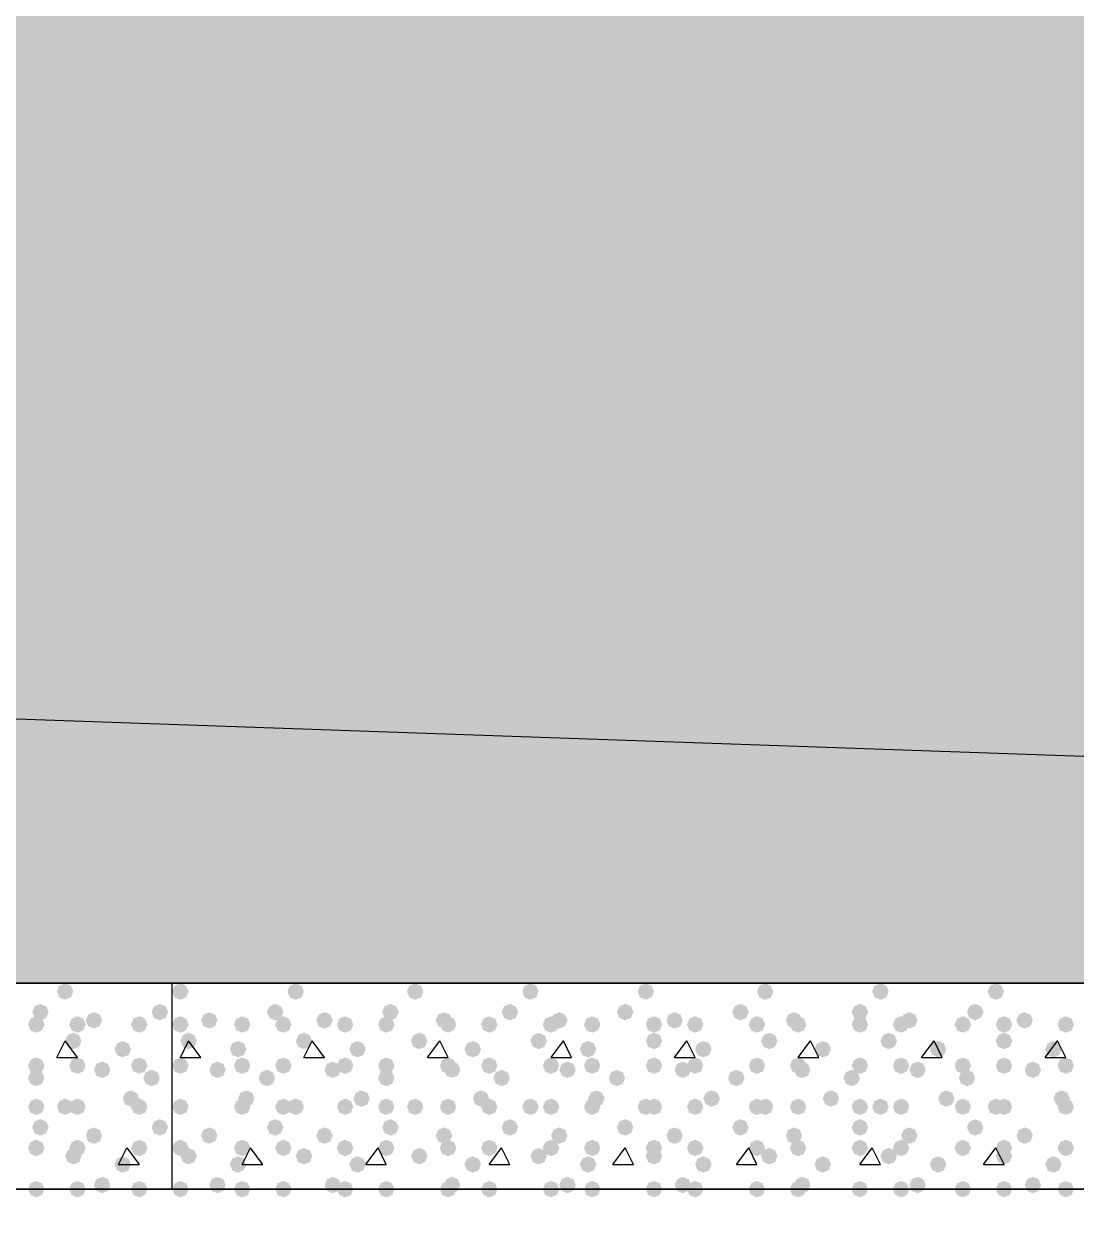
# Model space of a CAD drawing. Header units: millimetres. Extents: x 0 to 420, y 0 to 297.
# Drawn here: x 301.33 to 312.14, y 147.82 to 160.11 of the extents above; entities that cross this region are included whole.
import ezdxf

# ---------------------------------------------------------------- set-up
doc = ezdxf.new("R2010")
doc.units = ezdxf.units.MM
doc.layers.get('0').update_dxf_attribs({"linetype": 'CONTINUOUS'})

msp = doc.modelspace()

# ---------------------------------------------------------------- hatches: boundary and pattern name
at = {"true_color": 0x000008}
h = msp.add_hatch(color=0, dxfattribs=at)
h.paths.add_polyline_path([(379.518333, 162.263667), (33.401, 162.263667), (379.518333, 150.241)], flags=0)
h.paths.add_polyline_path([(33.401, 162.263667), (379.518333, 150.241), (33.401, 150.241)], flags=0)
at = {"true_color": 0x000007}
for points in [[(301.836667, 150.156333), (301.811796, 150.096537), (301.752, 150.071667), (301.692204, 150.096537), (301.667333, 150.156333), (301.692204, 150.216129), (301.752, 150.241), (301.811796, 150.216129)], [(301.582667, 149.944667), (301.557796, 149.884871), (301.498, 149.86), (301.438204, 149.884871), (301.413333, 149.944667), (301.438204, 150.004462), (301.498, 150.029333), (301.557796, 150.004463)], [(302.810333, 149.944667), (302.785462, 149.884871), (302.725667, 149.86), (302.665871, 149.884871), (302.641, 149.944667), (302.665871, 150.004462), (302.725667, 150.029333), (302.785462, 150.004463)], [(301.540333, 149.817667), (301.515463, 149.757871), (301.455667, 149.733), (301.395871, 149.757871), (301.371, 149.817667), (301.395871, 149.877462), (301.455667, 149.902333), (301.515462, 149.877463)], [(301.963667, 149.817667), (301.938796, 149.757871), (301.879, 149.733), (301.819204, 149.757871), (301.794333, 149.817667), (301.819204, 149.877462), (301.879, 149.902333), (301.938796, 149.877463)], [(302.133, 149.86), (302.108129, 149.800204), (302.048333, 149.775333), (301.988538, 149.800204), (301.963667, 149.86), (301.988537, 149.919796), (302.048333, 149.944667), (302.108129, 149.919796)], [(302.598667, 149.817667), (302.573796, 149.757871), (302.514, 149.733), (302.454204, 149.757871), (302.429333, 149.817667), (302.454204, 149.877462), (302.514, 149.902333), (302.573796, 149.877463)], [(301.921333, 149.648333), (301.896462, 149.588537), (301.836667, 149.563667), (301.776871, 149.588537), (301.752, 149.648333), (301.776871, 149.708129), (301.836667, 149.733), (301.896462, 149.708129)], [(302.429333, 149.563667), (302.404462, 149.503871), (302.344667, 149.479), (302.284871, 149.503871), (302.26, 149.563667), (302.284871, 149.623462), (302.344667, 149.648333), (302.404462, 149.623463)], [(301.540333, 149.394333), (301.515463, 149.334537), (301.455667, 149.309667), (301.395871, 149.334537), (301.371, 149.394333), (301.395871, 149.454129), (301.455667, 149.479), (301.515462, 149.454129)], [(301.963667, 149.394333), (301.938796, 149.334537), (301.879, 149.309667), (301.819204, 149.334537), (301.794333, 149.394333), (301.819204, 149.454129), (301.879, 149.479), (301.938796, 149.454129)], [(302.598667, 149.394333), (302.573796, 149.334537), (302.514, 149.309667), (302.454204, 149.334537), (302.429333, 149.394333), (302.454204, 149.454129), (302.514, 149.479), (302.573796, 149.454129)], [(301.540333, 149.267333), (301.515463, 149.207537), (301.455667, 149.182667), (301.395871, 149.207537), (301.371, 149.267333), (301.395871, 149.327129), (301.455667, 149.352), (301.515462, 149.327129)], [(302.217667, 149.352), (302.192796, 149.292204), (302.133, 149.267333), (302.073204, 149.292204), (302.048333, 149.352), (302.073204, 149.411796), (302.133, 149.436667), (302.192796, 149.411796)], [(302.725667, 149.267333), (302.700796, 149.207537), (302.641, 149.182667), (302.581204, 149.207537), (302.556333, 149.267333), (302.581204, 149.327129), (302.641, 149.352), (302.700796, 149.327129)], [(302.514, 149.055667), (302.489129, 148.995871), (302.429333, 148.971), (302.369537, 148.995871), (302.344667, 149.055667), (302.369537, 149.115462), (302.429333, 149.140333), (302.489129, 149.115463)], [(301.540333, 148.971), (301.515463, 148.911204), (301.455667, 148.886333), (301.395871, 148.911204), (301.371, 148.971), (301.395871, 149.030796), (301.455667, 149.055667), (301.515462, 149.030796)], [(301.836667, 148.971), (301.811796, 148.911204), (301.752, 148.886333), (301.692204, 148.911204), (301.667333, 148.971), (301.692204, 149.030796), (301.752, 149.055667), (301.811796, 149.030796)], [(301.963667, 148.971), (301.938796, 148.911204), (301.879, 148.886333), (301.819204, 148.911204), (301.794333, 148.971), (301.819204, 149.030796), (301.879, 149.055667), (301.938796, 149.030796)], [(302.598667, 148.971), (302.573796, 148.911204), (302.514, 148.886333), (302.454204, 148.911204), (302.429333, 148.971), (302.454204, 149.030796), (302.514, 149.055667), (302.573796, 149.030796)], [(301.582667, 148.759333), (301.557796, 148.699537), (301.498, 148.674667), (301.438204, 148.699537), (301.413333, 148.759333), (301.438204, 148.819129), (301.498, 148.844), (301.557796, 148.819129)], [(302.133, 148.674667), (302.108129, 148.614871), (302.048333, 148.59), (301.988538, 148.614871), (301.963667, 148.674667), (301.988537, 148.734462), (302.048333, 148.759333), (302.108129, 148.734463)], [(302.810333, 148.759333), (302.785462, 148.699537), (302.725667, 148.674667), (302.665871, 148.699537), (302.641, 148.759333), (302.665871, 148.819129), (302.725667, 148.844), (302.785462, 148.819129)], [(301.540333, 148.547667), (301.515463, 148.487871), (301.455667, 148.463), (301.395871, 148.487871), (301.371, 148.547667), (301.395871, 148.607462), (301.455667, 148.632333), (301.515462, 148.607463)], [(301.963667, 148.547667), (301.938796, 148.487871), (301.879, 148.463), (301.819204, 148.487871), (301.794333, 148.547667), (301.819204, 148.607462), (301.879, 148.632333), (301.938796, 148.607463)], [(302.598667, 148.547667), (302.573796, 148.487871), (302.514, 148.463), (302.454204, 148.487871), (302.429333, 148.547667), (302.454204, 148.607462), (302.514, 148.632333), (302.573796, 148.607463)], [(301.921333, 148.463), (301.896462, 148.403204), (301.836667, 148.378333), (301.776871, 148.403204), (301.752, 148.463), (301.776871, 148.522796), (301.836667, 148.547667), (301.896462, 148.522796)], [(302.429333, 148.378333), (302.404462, 148.318537), (302.344667, 148.293667), (302.284871, 148.318537), (302.26, 148.378333), (302.284871, 148.438129), (302.344667, 148.463), (302.404462, 148.438129)], [(302.217667, 148.166667), (302.192796, 148.106871), (302.133, 148.082), (302.073204, 148.106871), (302.048333, 148.166667), (302.073204, 148.226462), (302.133, 148.251333), (302.192796, 148.226463)], [(301.540333, 148.124333), (301.515463, 148.064537), (301.455667, 148.039667), (301.395871, 148.064537), (301.371, 148.124333), (301.395871, 148.184129), (301.455667, 148.209), (301.515462, 148.184129)], [(301.963667, 148.124333), (301.938796, 148.064537), (301.879, 148.039667), (301.819204, 148.064537), (301.794333, 148.124333), (301.819204, 148.184129), (301.879, 148.209), (301.938796, 148.184129)], [(302.598667, 148.124333), (302.573796, 148.064537), (302.514, 148.039667), (302.454204, 148.064537), (302.429333, 148.124333), (302.454204, 148.184129), (302.514, 148.209), (302.573796, 148.184129)]]:
    msp.add_hatch(color=0, dxfattribs=at).paths.add_polyline_path(points, flags=0)
at = {"true_color": 0x000008}
for points in [[(303.022, 150.156333), (302.997129, 150.096537), (302.937333, 150.071667), (302.877538, 150.096537), (302.852667, 150.156333), (302.877537, 150.216129), (302.937333, 150.241), (302.997129, 150.216129)], [(304.207333, 150.156333), (304.182462, 150.096537), (304.122667, 150.071667), (304.062871, 150.096537), (304.038, 150.156333), (304.062871, 150.216129), (304.122667, 150.241), (304.182462, 150.216129)], [(305.435, 150.156333), (305.410129, 150.096537), (305.350333, 150.071667), (305.290538, 150.096537), (305.265667, 150.156333), (305.290537, 150.216129), (305.350333, 150.241), (305.410129, 150.216129)], [(306.620333, 150.156333), (306.595463, 150.096537), (306.535667, 150.071667), (306.475871, 150.096537), (306.451, 150.156333), (306.475871, 150.216129), (306.535667, 150.241), (306.595462, 150.216129)], [(307.805667, 150.156333), (307.780796, 150.096537), (307.721, 150.071667), (307.661204, 150.096537), (307.636333, 150.156333), (307.661204, 150.216129), (307.721, 150.241), (307.780796, 150.216129)], [(309.033333, 150.156333), (309.008462, 150.096537), (308.948667, 150.071667), (308.888871, 150.096537), (308.864, 150.156333), (308.888871, 150.216129), (308.948667, 150.241), (309.008462, 150.216129)], [(310.218667, 150.156333), (310.193796, 150.096537), (310.134, 150.071667), (310.074204, 150.096537), (310.049333, 150.156333), (310.074204, 150.216129), (310.134, 150.241), (310.193796, 150.216129)], [(311.404, 150.156333), (311.379129, 150.096537), (311.319333, 150.071667), (311.259537, 150.096537), (311.234667, 150.156333), (311.259537, 150.216129), (311.319333, 150.241), (311.379129, 150.216129)], [(303.995667, 149.944667), (303.970796, 149.884871), (303.911, 149.86), (303.851204, 149.884871), (303.826333, 149.944667), (303.851204, 150.004462), (303.911, 150.029333), (303.970796, 150.004463)], [(305.181, 149.944667), (305.156129, 149.884871), (305.096333, 149.86), (305.036538, 149.884871), (305.011667, 149.944667), (305.036537, 150.004462), (305.096333, 150.029333), (305.156129, 150.004463)], [(306.408667, 149.944667), (306.383796, 149.884871), (306.324, 149.86), (306.264204, 149.884871), (306.239333, 149.944667), (306.264204, 150.004462), (306.324, 150.029333), (306.383796, 150.004463)], [(307.594, 149.944667), (307.569129, 149.884871), (307.509333, 149.86), (307.449537, 149.884871), (307.424667, 149.944667), (307.449537, 150.004462), (307.509333, 150.029333), (307.569129, 150.004463)], [(308.779333, 149.944667), (308.754462, 149.884871), (308.694667, 149.86), (308.634871, 149.884871), (308.61, 149.944667), (308.634871, 150.004462), (308.694667, 150.029333), (308.754462, 150.004463)], [(310.007, 149.944667), (309.982129, 149.884871), (309.922333, 149.86), (309.862538, 149.884871), (309.837667, 149.944667), (309.862537, 150.004462), (309.922333, 150.029333), (309.982129, 150.004463)], [(311.192333, 149.944667), (311.167462, 149.884871), (311.107667, 149.86), (311.047871, 149.884871), (311.023, 149.944667), (311.047871, 150.004462), (311.107667, 150.029333), (311.167462, 150.004463)], [(303.022, 149.817667), (302.997129, 149.757871), (302.937333, 149.733), (302.877538, 149.757871), (302.852667, 149.817667), (302.877537, 149.877462), (302.937333, 149.902333), (302.997129, 149.877463)], [(303.318333, 149.86), (303.293462, 149.800204), (303.233667, 149.775333), (303.173871, 149.800204), (303.149, 149.86), (303.173871, 149.919796), (303.233667, 149.944667), (303.293462, 149.919796)], [(303.657, 149.817667), (303.632129, 149.757871), (303.572333, 149.733), (303.512538, 149.757871), (303.487667, 149.817667), (303.512537, 149.877462), (303.572333, 149.902333), (303.632129, 149.877463)], [(304.080333, 149.817667), (304.055462, 149.757871), (303.995667, 149.733), (303.935871, 149.757871), (303.911, 149.817667), (303.935871, 149.877462), (303.995667, 149.902333), (304.055462, 149.877463)], [(304.503667, 149.86), (304.478796, 149.800204), (304.419, 149.775333), (304.359204, 149.800204), (304.334333, 149.86), (304.359204, 149.919796), (304.419, 149.944667), (304.478796, 149.919796)], [(304.715333, 149.817667), (304.690462, 149.757871), (304.630667, 149.733), (304.570871, 149.757871), (304.546, 149.817667), (304.570871, 149.877462), (304.630667, 149.902333), (304.690462, 149.877463)], [(305.138667, 149.817667), (305.113796, 149.757871), (305.054, 149.733), (304.994204, 149.757871), (304.969333, 149.817667), (304.994204, 149.877462), (305.054, 149.902333), (305.113796, 149.877463)], [(305.731333, 149.86), (305.706462, 149.800204), (305.646667, 149.775333), (305.586871, 149.800204), (305.562, 149.86), (305.586871, 149.919796), (305.646667, 149.944667), (305.706462, 149.919796)], [(305.773667, 149.817667), (305.748796, 149.757871), (305.689, 149.733), (305.629204, 149.757871), (305.604333, 149.817667), (305.629204, 149.877462), (305.689, 149.902333), (305.748796, 149.877463)], [(306.197, 149.817667), (306.172129, 149.757871), (306.112333, 149.733), (306.052538, 149.757871), (306.027667, 149.817667), (306.052537, 149.877462), (306.112333, 149.902333), (306.172129, 149.877463)], [(306.832, 149.817667), (306.807129, 149.757871), (306.747333, 149.733), (306.687538, 149.757871), (306.662667, 149.817667), (306.687537, 149.877462), (306.747333, 149.902333), (306.807129, 149.877463)], [(306.916667, 149.86), (306.891796, 149.800204), (306.832, 149.775333), (306.772204, 149.800204), (306.747333, 149.86), (306.772204, 149.919796), (306.832, 149.944667), (306.891796, 149.919796)], [(307.255333, 149.817667), (307.230463, 149.757871), (307.170667, 149.733), (307.110871, 149.757871), (307.086, 149.817667), (307.110871, 149.877462), (307.170667, 149.902333), (307.230462, 149.877463)], [(307.890333, 149.817667), (307.865463, 149.757871), (307.805667, 149.733), (307.745871, 149.757871), (307.721, 149.817667), (307.745871, 149.877462), (307.805667, 149.902333), (307.865462, 149.877463)], [(308.102, 149.86), (308.077129, 149.800204), (308.017333, 149.775333), (307.957538, 149.800204), (307.932667, 149.86), (307.957537, 149.919796), (308.017333, 149.944667), (308.077129, 149.919796)], [(308.313667, 149.817667), (308.288796, 149.757871), (308.229, 149.733), (308.169204, 149.757871), (308.144333, 149.817667), (308.169204, 149.877462), (308.229, 149.902333), (308.288796, 149.877463)], [(308.948667, 149.817667), (308.923796, 149.757871), (308.864, 149.733), (308.804204, 149.757871), (308.779333, 149.817667), (308.804204, 149.877462), (308.864, 149.902333), (308.923796, 149.877463)], [(309.329667, 149.86), (309.304796, 149.800204), (309.245, 149.775333), (309.185204, 149.800204), (309.160333, 149.86), (309.185204, 149.919796), (309.245, 149.944667), (309.304796, 149.919796)], [(309.372, 149.817667), (309.347129, 149.757871), (309.287333, 149.733), (309.227538, 149.757871), (309.202667, 149.817667), (309.227537, 149.877462), (309.287333, 149.902333), (309.347129, 149.877463)], [(310.007, 149.817667), (309.982129, 149.757871), (309.922333, 149.733), (309.862538, 149.757871), (309.837667, 149.817667), (309.862537, 149.877462), (309.922333, 149.902333), (309.982129, 149.877463)], [(310.430333, 149.817667), (310.405463, 149.757871), (310.345667, 149.733), (310.285871, 149.757871), (310.261, 149.817667), (310.285871, 149.877462), (310.345667, 149.902333), (310.405462, 149.877463)], [(310.515, 149.86), (310.490129, 149.800204), (310.430333, 149.775333), (310.370538, 149.800204), (310.345667, 149.86), (310.370537, 149.919796), (310.430333, 149.944667), (310.490129, 149.919796)], [(311.065333, 149.817667), (311.040462, 149.757871), (310.980667, 149.733), (310.920871, 149.757871), (310.896, 149.817667), (310.920871, 149.877462), (310.980667, 149.902333), (311.040462, 149.877463)], [(311.488667, 149.817667), (311.463796, 149.757871), (311.404, 149.733), (311.344204, 149.757871), (311.319333, 149.817667), (311.344204, 149.877462), (311.404, 149.902333), (311.463796, 149.877463)], [(311.700333, 149.86), (311.675462, 149.800204), (311.615667, 149.775333), (311.555871, 149.800204), (311.531, 149.86), (311.555871, 149.919796), (311.615667, 149.944667), (311.675462, 149.919796)], [(312.123667, 149.817667), (312.098796, 149.757871), (312.039, 149.733), (311.979204, 149.757871), (311.954333, 149.817667), (311.979204, 149.877462), (312.039, 149.902333), (312.098796, 149.877463)], [(303.106667, 149.648333), (303.081796, 149.588537), (303.022, 149.563667), (302.962204, 149.588537), (302.937333, 149.648333), (302.962204, 149.708129), (303.022, 149.733), (303.081796, 149.708129)], [(304.292, 149.648333), (304.267129, 149.588537), (304.207333, 149.563667), (304.147538, 149.588537), (304.122667, 149.648333), (304.147537, 149.708129), (304.207333, 149.733), (304.267129, 149.708129)], [(305.477333, 149.648333), (305.452462, 149.588537), (305.392667, 149.563667), (305.332871, 149.588537), (305.308, 149.648333), (305.332871, 149.708129), (305.392667, 149.733), (305.452462, 149.708129)], [(306.705, 149.648333), (306.680129, 149.588537), (306.620333, 149.563667), (306.560538, 149.588537), (306.535667, 149.648333), (306.560537, 149.708129), (306.620333, 149.733), (306.680129, 149.708129)], [(307.890333, 149.648333), (307.865463, 149.588537), (307.805667, 149.563667), (307.745871, 149.588537), (307.721, 149.648333), (307.745871, 149.708129), (307.805667, 149.733), (307.865462, 149.708129)], [(309.075667, 149.648333), (309.050796, 149.588537), (308.991, 149.563667), (308.931204, 149.588537), (308.906333, 149.648333), (308.931204, 149.708129), (308.991, 149.733), (309.050796, 149.708129)], [(310.303333, 149.648333), (310.278462, 149.588537), (310.218667, 149.563667), (310.158871, 149.588537), (310.134, 149.648333), (310.158871, 149.708129), (310.218667, 149.733), (310.278462, 149.708129)], [(311.488667, 149.648333), (311.463796, 149.588537), (311.404, 149.563667), (311.344204, 149.588537), (311.319333, 149.648333), (311.344204, 149.708129), (311.404, 149.733), (311.463796, 149.708129)], [(303.614667, 149.563667), (303.589796, 149.503871), (303.53, 149.479), (303.470204, 149.503871), (303.445333, 149.563667), (303.470204, 149.623462), (303.53, 149.648333), (303.589796, 149.623463)], [(304.842333, 149.563667), (304.817462, 149.503871), (304.757667, 149.479), (304.697871, 149.503871), (304.673, 149.563667), (304.697871, 149.623462), (304.757667, 149.648333), (304.817462, 149.623463)], [(306.027667, 149.563667), (306.002796, 149.503871), (305.943, 149.479), (305.883204, 149.503871), (305.858333, 149.563667), (305.883204, 149.623462), (305.943, 149.648333), (306.002796, 149.623463)], [(307.213, 149.563667), (307.188129, 149.503871), (307.128333, 149.479), (307.068537, 149.503871), (307.043667, 149.563667), (307.068537, 149.623462), (307.128333, 149.648333), (307.188129, 149.623463)], [(308.398333, 149.563667), (308.373462, 149.503871), (308.313667, 149.479), (308.253871, 149.503871), (308.229, 149.563667), (308.253871, 149.623462), (308.313667, 149.648333), (308.373462, 149.623463)], [(309.626, 149.563667), (309.601129, 149.503871), (309.541333, 149.479), (309.481537, 149.503871), (309.456667, 149.563667), (309.481537, 149.623462), (309.541333, 149.648333), (309.601129, 149.623463)], [(310.811333, 149.563667), (310.786462, 149.503871), (310.726667, 149.479), (310.666871, 149.503871), (310.642, 149.563667), (310.666871, 149.623462), (310.726667, 149.648333), (310.786462, 149.623463)], [(311.996667, 149.563667), (311.971796, 149.503871), (311.912, 149.479), (311.852204, 149.503871), (311.827333, 149.563667), (311.852204, 149.623462), (311.912, 149.648333), (311.971796, 149.623463)], [(303.022, 149.394333), (302.997129, 149.334537), (302.937333, 149.309667), (302.877538, 149.334537), (302.852667, 149.394333), (302.877537, 149.454129), (302.937333, 149.479), (302.997129, 149.454129)], [(303.657, 149.394333), (303.632129, 149.334537), (303.572333, 149.309667), (303.512538, 149.334537), (303.487667, 149.394333), (303.512537, 149.454129), (303.572333, 149.479), (303.632129, 149.454129)], [(304.080333, 149.394333), (304.055462, 149.334537), (303.995667, 149.309667), (303.935871, 149.334537), (303.911, 149.394333), (303.935871, 149.454129), (303.995667, 149.479), (304.055462, 149.454129)], [(304.715333, 149.394333), (304.690462, 149.334537), (304.630667, 149.309667), (304.570871, 149.334537), (304.546, 149.394333), (304.570871, 149.454129), (304.630667, 149.479), (304.690462, 149.454129)], [(305.138667, 149.394333), (305.113796, 149.334537), (305.054, 149.309667), (304.994204, 149.334537), (304.969333, 149.394333), (304.994204, 149.454129), (305.054, 149.479), (305.113796, 149.454129)], [(305.773667, 149.394333), (305.748796, 149.334537), (305.689, 149.309667), (305.629204, 149.334537), (305.604333, 149.394333), (305.629204, 149.454129), (305.689, 149.479), (305.748796, 149.454129)], [(306.197, 149.394333), (306.172129, 149.334537), (306.112333, 149.309667), (306.052538, 149.334537), (306.027667, 149.394333), (306.052537, 149.454129), (306.112333, 149.479), (306.172129, 149.454129)], [(306.832, 149.394333), (306.807129, 149.334537), (306.747333, 149.309667), (306.687538, 149.334537), (306.662667, 149.394333), (306.687537, 149.454129), (306.747333, 149.479), (306.807129, 149.454129)], [(307.255333, 149.394333), (307.230463, 149.334537), (307.170667, 149.309667), (307.110871, 149.334537), (307.086, 149.394333), (307.110871, 149.454129), (307.170667, 149.479), (307.230462, 149.454129)], [(307.890333, 149.394333), (307.865463, 149.334537), (307.805667, 149.309667), (307.745871, 149.334537), (307.721, 149.394333), (307.745871, 149.454129), (307.805667, 149.479), (307.865462, 149.454129)], [(308.313667, 149.394333), (308.288796, 149.334537), (308.229, 149.309667), (308.169204, 149.334537), (308.144333, 149.394333), (308.169204, 149.454129), (308.229, 149.479), (308.288796, 149.454129)], [(308.948667, 149.394333), (308.923796, 149.334537), (308.864, 149.309667), (308.804204, 149.334537), (308.779333, 149.394333), (308.804204, 149.454129), (308.864, 149.479), (308.923796, 149.454129)], [(309.372, 149.394333), (309.347129, 149.334537), (309.287333, 149.309667), (309.227538, 149.334537), (309.202667, 149.394333), (309.227537, 149.454129), (309.287333, 149.479), (309.347129, 149.454129)], [(310.007, 149.394333), (309.982129, 149.334537), (309.922333, 149.309667), (309.862538, 149.334537), (309.837667, 149.394333), (309.862537, 149.454129), (309.922333, 149.479), (309.982129, 149.454129)], [(310.430333, 149.394333), (310.405463, 149.334537), (310.345667, 149.309667), (310.285871, 149.334537), (310.261, 149.394333), (310.285871, 149.454129), (310.345667, 149.479), (310.405462, 149.454129)], [(311.065333, 149.394333), (311.040462, 149.334537), (310.980667, 149.309667), (310.920871, 149.334537), (310.896, 149.394333), (310.920871, 149.454129), (310.980667, 149.479), (311.040462, 149.454129)], [(311.488667, 149.394333), (311.463796, 149.334537), (311.404, 149.309667), (311.344204, 149.334537), (311.319333, 149.394333), (311.344204, 149.454129), (311.404, 149.479), (311.463796, 149.454129)], [(312.123667, 149.394333), (312.098796, 149.334537), (312.039, 149.309667), (311.979204, 149.334537), (311.954333, 149.394333), (311.979204, 149.454129), (312.039, 149.479), (312.098796, 149.454129)], [(303.403, 149.352), (303.378129, 149.292204), (303.318333, 149.267333), (303.258537, 149.292204), (303.233667, 149.352), (303.258537, 149.411796), (303.318333, 149.436667), (303.378129, 149.411796)], [(303.911, 149.267333), (303.886129, 149.207537), (303.826333, 149.182667), (303.766538, 149.207537), (303.741667, 149.267333), (303.766537, 149.327129), (303.826333, 149.352), (303.886129, 149.327129)], [(304.588333, 149.352), (304.563463, 149.292204), (304.503667, 149.267333), (304.443871, 149.292204), (304.419, 149.352), (304.443871, 149.411796), (304.503667, 149.436667), (304.563462, 149.411796)], [(305.138667, 149.267333), (305.113796, 149.207537), (305.054, 149.182667), (304.994204, 149.207537), (304.969333, 149.267333), (304.994204, 149.327129), (305.054, 149.352), (305.113796, 149.327129)], [(305.816, 149.352), (305.791129, 149.292204), (305.731333, 149.267333), (305.671538, 149.292204), (305.646667, 149.352), (305.671537, 149.411796), (305.731333, 149.436667), (305.791129, 149.411796)], [(306.324, 149.267333), (306.299129, 149.207537), (306.239333, 149.182667), (306.179537, 149.207537), (306.154667, 149.267333), (306.179537, 149.327129), (306.239333, 149.352), (306.299129, 149.327129)], [(307.001333, 149.352), (306.976462, 149.292204), (306.916667, 149.267333), (306.856871, 149.292204), (306.832, 149.352), (306.856871, 149.411796), (306.916667, 149.436667), (306.976462, 149.411796)], [(307.509333, 149.267333), (307.484462, 149.207537), (307.424667, 149.182667), (307.364871, 149.207537), (307.34, 149.267333), (307.364871, 149.327129), (307.424667, 149.352), (307.484462, 149.327129)], [(308.186667, 149.352), (308.161796, 149.292204), (308.102, 149.267333), (308.042204, 149.292204), (308.017333, 149.352), (308.042204, 149.411796), (308.102, 149.436667), (308.161796, 149.411796)], [(308.737, 149.267333), (308.712129, 149.207537), (308.652333, 149.182667), (308.592538, 149.207537), (308.567667, 149.267333), (308.592537, 149.327129), (308.652333, 149.352), (308.712129, 149.327129)], [(309.414333, 149.352), (309.389462, 149.292204), (309.329667, 149.267333), (309.269871, 149.292204), (309.245, 149.352), (309.269871, 149.411796), (309.329667, 149.436667), (309.389462, 149.411796)], [(309.922333, 149.267333), (309.897462, 149.207537), (309.837667, 149.182667), (309.777871, 149.207537), (309.753, 149.267333), (309.777871, 149.327129), (309.837667, 149.352), (309.897462, 149.327129)], [(310.599667, 149.352), (310.574796, 149.292204), (310.515, 149.267333), (310.455204, 149.292204), (310.430333, 149.352), (310.455204, 149.411796), (310.515, 149.436667), (310.574796, 149.411796)], [(311.107667, 149.267333), (311.082796, 149.207537), (311.023, 149.182667), (310.963204, 149.207537), (310.938333, 149.267333), (310.963204, 149.327129), (311.023, 149.352), (311.082796, 149.327129)], [(311.785, 149.352), (311.760129, 149.292204), (311.700333, 149.267333), (311.640538, 149.292204), (311.615667, 149.352), (311.640537, 149.411796), (311.700333, 149.436667), (311.760129, 149.411796)], [(303.699333, 149.055667), (303.674463, 148.995871), (303.614667, 148.971), (303.554871, 148.995871), (303.53, 149.055667), (303.554871, 149.115462), (303.614667, 149.140333), (303.674462, 149.115463)], [(304.884667, 149.055667), (304.859796, 148.995871), (304.8, 148.971), (304.740204, 148.995871), (304.715333, 149.055667), (304.740204, 149.115462), (304.8, 149.140333), (304.859796, 149.115463)], [(306.112333, 149.055667), (306.087462, 148.995871), (306.027667, 148.971), (305.967871, 148.995871), (305.943, 149.055667), (305.967871, 149.115462), (306.027667, 149.140333), (306.087462, 149.115463)], [(307.297667, 149.055667), (307.272796, 148.995871), (307.213, 148.971), (307.153204, 148.995871), (307.128333, 149.055667), (307.153204, 149.115462), (307.213, 149.140333), (307.272796, 149.115463)], [(308.483, 149.055667), (308.458129, 148.995871), (308.398333, 148.971), (308.338538, 148.995871), (308.313667, 149.055667), (308.338537, 149.115462), (308.398333, 149.140333), (308.458129, 149.115463)], [(309.710667, 149.055667), (309.685796, 148.995871), (309.626, 148.971), (309.566204, 148.995871), (309.541333, 149.055667), (309.566204, 149.115462), (309.626, 149.140333), (309.685796, 149.115463)], [(310.896, 149.055667), (310.871129, 148.995871), (310.811333, 148.971), (310.751537, 148.995871), (310.726667, 149.055667), (310.751537, 149.115462), (310.811333, 149.140333), (310.871129, 149.115463)], [(312.081333, 149.055667), (312.056462, 148.995871), (311.996667, 148.971), (311.936871, 148.995871), (311.912, 149.055667), (311.936871, 149.115462), (311.996667, 149.140333), (312.056462, 149.115463)], [(303.022, 148.971), (302.997129, 148.911204), (302.937333, 148.886333), (302.877538, 148.911204), (302.852667, 148.971), (302.877537, 149.030796), (302.937333, 149.055667), (302.997129, 149.030796)], [(303.022, 148.971), (302.997129, 148.911204), (302.937333, 148.886333), (302.877538, 148.911204), (302.852667, 148.971), (302.877537, 149.030796), (302.937333, 149.055667), (302.997129, 149.030796)], [(303.657, 148.971), (303.632129, 148.911204), (303.572333, 148.886333), (303.512538, 148.911204), (303.487667, 148.971), (303.512537, 149.030796), (303.572333, 149.055667), (303.632129, 149.030796)], [(304.080333, 148.971), (304.055462, 148.911204), (303.995667, 148.886333), (303.935871, 148.911204), (303.911, 148.971), (303.935871, 149.030796), (303.995667, 149.055667), (304.055462, 149.030796)], [(304.207333, 148.971), (304.182462, 148.911204), (304.122667, 148.886333), (304.062871, 148.911204), (304.038, 148.971), (304.062871, 149.030796), (304.122667, 149.055667), (304.182462, 149.030796)], [(304.715333, 148.971), (304.690462, 148.911204), (304.630667, 148.886333), (304.570871, 148.911204), (304.546, 148.971), (304.570871, 149.030796), (304.630667, 149.055667), (304.690462, 149.030796)], [(305.138667, 148.971), (305.113796, 148.911204), (305.054, 148.886333), (304.994204, 148.911204), (304.969333, 148.971), (304.994204, 149.030796), (305.054, 149.055667), (305.113796, 149.030796)], [(305.435, 148.971), (305.410129, 148.911204), (305.350333, 148.886333), (305.290538, 148.911204), (305.265667, 148.971), (305.290537, 149.030796), (305.350333, 149.055667), (305.410129, 149.030796)], [(305.773667, 148.971), (305.748796, 148.911204), (305.689, 148.886333), (305.629204, 148.911204), (305.604333, 148.971), (305.629204, 149.030796), (305.689, 149.055667), (305.748796, 149.030796)], [(306.197, 148.971), (306.172129, 148.911204), (306.112333, 148.886333), (306.052538, 148.911204), (306.027667, 148.971), (306.052537, 149.030796), (306.112333, 149.055667), (306.172129, 149.030796)], [(306.620333, 148.971), (306.595463, 148.911204), (306.535667, 148.886333), (306.475871, 148.911204), (306.451, 148.971), (306.475871, 149.030796), (306.535667, 149.055667), (306.595462, 149.030796)], [(306.832, 148.971), (306.807129, 148.911204), (306.747333, 148.886333), (306.687538, 148.911204), (306.662667, 148.971), (306.687537, 149.030796), (306.747333, 149.055667), (306.807129, 149.030796)], [(307.255333, 148.971), (307.230463, 148.911204), (307.170667, 148.886333), (307.110871, 148.911204), (307.086, 148.971), (307.110871, 149.030796), (307.170667, 149.055667), (307.230462, 149.030796)], [(307.805667, 148.971), (307.780796, 148.911204), (307.721, 148.886333), (307.661204, 148.911204), (307.636333, 148.971), (307.661204, 149.030796), (307.721, 149.055667), (307.780796, 149.030796)], [(307.890333, 148.971), (307.865463, 148.911204), (307.805667, 148.886333), (307.745871, 148.911204), (307.721, 148.971), (307.745871, 149.030796), (307.805667, 149.055667), (307.865462, 149.030796)], [(308.313667, 148.971), (308.288796, 148.911204), (308.229, 148.886333), (308.169204, 148.911204), (308.144333, 148.971), (308.169204, 149.030796), (308.229, 149.055667), (308.288796, 149.030796)], [(308.948667, 148.971), (308.923796, 148.911204), (308.864, 148.886333), (308.804204, 148.911204), (308.779333, 148.971), (308.804204, 149.030796), (308.864, 149.055667), (308.923796, 149.030796)], [(309.033333, 148.971), (309.008462, 148.911204), (308.948667, 148.886333), (308.888871, 148.911204), (308.864, 148.971), (308.888871, 149.030796), (308.948667, 149.055667), (309.008462, 149.030796)], [(309.372, 148.971), (309.347129, 148.911204), (309.287333, 148.886333), (309.227538, 148.911204), (309.202667, 148.971), (309.227537, 149.030796), (309.287333, 149.055667), (309.347129, 149.030796)], [(310.007, 148.971), (309.982129, 148.911204), (309.922333, 148.886333), (309.862538, 148.911204), (309.837667, 148.971), (309.862537, 149.030796), (309.922333, 149.055667), (309.982129, 149.030796)], [(310.218667, 148.971), (310.193796, 148.911204), (310.134, 148.886333), (310.074204, 148.911204), (310.049333, 148.971), (310.074204, 149.030796), (310.134, 149.055667), (310.193796, 149.030796)], [(310.430333, 148.971), (310.405463, 148.911204), (310.345667, 148.886333), (310.285871, 148.911204), (310.261, 148.971), (310.285871, 149.030796), (310.345667, 149.055667), (310.405462, 149.030796)], [(311.065333, 148.971), (311.040462, 148.911204), (310.980667, 148.886333), (310.920871, 148.911204), (310.896, 148.971), (310.920871, 149.030796), (310.980667, 149.055667), (311.040462, 149.030796)], [(311.404, 148.971), (311.379129, 148.911204), (311.319333, 148.886333), (311.259537, 148.911204), (311.234667, 148.971), (311.259537, 149.030796), (311.319333, 149.055667), (311.379129, 149.030796)], [(311.488667, 148.971), (311.463796, 148.911204), (311.404, 148.886333), (311.344204, 148.911204), (311.319333, 148.971), (311.344204, 149.030796), (311.404, 149.055667), (311.463796, 149.030796)], [(312.123667, 148.971), (312.098796, 148.911204), (312.039, 148.886333), (311.979204, 148.911204), (311.954333, 148.971), (311.979204, 149.030796), (312.039, 149.055667), (312.098796, 149.030796)], [(303.318333, 148.674667), (303.293462, 148.614871), (303.233667, 148.59), (303.173871, 148.614871), (303.149, 148.674667), (303.173871, 148.734462), (303.233667, 148.759333), (303.293462, 148.734463)], [(303.995667, 148.759333), (303.970796, 148.699537), (303.911, 148.674667), (303.851204, 148.699537), (303.826333, 148.759333), (303.851204, 148.819129), (303.911, 148.844), (303.970796, 148.819129)], [(304.503667, 148.674667), (304.478796, 148.614871), (304.419, 148.59), (304.359204, 148.614871), (304.334333, 148.674667), (304.359204, 148.734462), (304.419, 148.759333), (304.478796, 148.734463)], [(305.181, 148.759333), (305.156129, 148.699537), (305.096333, 148.674667), (305.036538, 148.699537), (305.011667, 148.759333), (305.036537, 148.819129), (305.096333, 148.844), (305.156129, 148.819129)], [(305.731333, 148.674667), (305.706462, 148.614871), (305.646667, 148.59), (305.586871, 148.614871), (305.562, 148.674667), (305.586871, 148.734462), (305.646667, 148.759333), (305.706462, 148.734463)], [(306.408667, 148.759333), (306.383796, 148.699537), (306.324, 148.674667), (306.264204, 148.699537), (306.239333, 148.759333), (306.264204, 148.819129), (306.324, 148.844), (306.383796, 148.819129)], [(306.916667, 148.674667), (306.891796, 148.614871), (306.832, 148.59), (306.772204, 148.614871), (306.747333, 148.674667), (306.772204, 148.734462), (306.832, 148.759333), (306.891796, 148.734463)], [(307.594, 148.759333), (307.569129, 148.699537), (307.509333, 148.674667), (307.449537, 148.699537), (307.424667, 148.759333), (307.449537, 148.819129), (307.509333, 148.844), (307.569129, 148.819129)], [(308.102, 148.674667), (308.077129, 148.614871), (308.017333, 148.59), (307.957538, 148.614871), (307.932667, 148.674667), (307.957537, 148.734462), (308.017333, 148.759333), (308.077129, 148.734463)], [(308.779333, 148.759333), (308.754462, 148.699537), (308.694667, 148.674667), (308.634871, 148.699537), (308.61, 148.759333), (308.634871, 148.819129), (308.694667, 148.844), (308.754462, 148.819129)], [(309.329667, 148.674667), (309.304796, 148.614871), (309.245, 148.59), (309.185204, 148.614871), (309.160333, 148.674667), (309.185204, 148.734462), (309.245, 148.759333), (309.304796, 148.734463)], [(310.007, 148.759333), (309.982129, 148.699537), (309.922333, 148.674667), (309.862538, 148.699537), (309.837667, 148.759333), (309.862537, 148.819129), (309.922333, 148.844), (309.982129, 148.819129)], [(310.515, 148.674667), (310.490129, 148.614871), (310.430333, 148.59), (310.370538, 148.614871), (310.345667, 148.674667), (310.370537, 148.734462), (310.430333, 148.759333), (310.490129, 148.734463)], [(311.192333, 148.759333), (311.167462, 148.699537), (311.107667, 148.674667), (311.047871, 148.699537), (311.023, 148.759333), (311.047871, 148.819129), (311.107667, 148.844), (311.167462, 148.819129)], [(311.700333, 148.674667), (311.675462, 148.614871), (311.615667, 148.59), (311.555871, 148.614871), (311.531, 148.674667), (311.555871, 148.734462), (311.615667, 148.759333), (311.675462, 148.734463)], [(303.022, 148.547667), (302.997129, 148.487871), (302.937333, 148.463), (302.877538, 148.487871), (302.852667, 148.547667), (302.877537, 148.607462), (302.937333, 148.632333), (302.997129, 148.607463)], [(303.657, 148.547667), (303.632129, 148.487871), (303.572333, 148.463), (303.512538, 148.487871), (303.487667, 148.547667), (303.512537, 148.607462), (303.572333, 148.632333), (303.632129, 148.607463)], [(304.080333, 148.547667), (304.055462, 148.487871), (303.995667, 148.463), (303.935871, 148.487871), (303.911, 148.547667), (303.935871, 148.607462), (303.995667, 148.632333), (304.055462, 148.607463)], [(304.715333, 148.547667), (304.690462, 148.487871), (304.630667, 148.463), (304.570871, 148.487871), (304.546, 148.547667), (304.570871, 148.607462), (304.630667, 148.632333), (304.690462, 148.607463)], [(305.138667, 148.547667), (305.113796, 148.487871), (305.054, 148.463), (304.994204, 148.487871), (304.969333, 148.547667), (304.994204, 148.607462), (305.054, 148.632333), (305.113796, 148.607463)], [(305.773667, 148.547667), (305.748796, 148.487871), (305.689, 148.463), (305.629204, 148.487871), (305.604333, 148.547667), (305.629204, 148.607462), (305.689, 148.632333), (305.748796, 148.607463)], [(306.197, 148.547667), (306.172129, 148.487871), (306.112333, 148.463), (306.052538, 148.487871), (306.027667, 148.547667), (306.052537, 148.607462), (306.112333, 148.632333), (306.172129, 148.607463)], [(306.832, 148.547667), (306.807129, 148.487871), (306.747333, 148.463), (306.687538, 148.487871), (306.662667, 148.547667), (306.687537, 148.607462), (306.747333, 148.632333), (306.807129, 148.607463)], [(307.255333, 148.547667), (307.230463, 148.487871), (307.170667, 148.463), (307.110871, 148.487871), (307.086, 148.547667), (307.110871, 148.607462), (307.170667, 148.632333), (307.230462, 148.607463)], [(307.890333, 148.547667), (307.865463, 148.487871), (307.805667, 148.463), (307.745871, 148.487871), (307.721, 148.547667), (307.745871, 148.607462), (307.805667, 148.632333), (307.865462, 148.607463)], [(308.313667, 148.547667), (308.288796, 148.487871), (308.229, 148.463), (308.169204, 148.487871), (308.144333, 148.547667), (308.169204, 148.607462), (308.229, 148.632333), (308.288796, 148.607463)], [(308.948667, 148.547667), (308.923796, 148.487871), (308.864, 148.463), (308.804204, 148.487871), (308.779333, 148.547667), (308.804204, 148.607462), (308.864, 148.632333), (308.923796, 148.607463)], [(309.372, 148.547667), (309.347129, 148.487871), (309.287333, 148.463), (309.227538, 148.487871), (309.202667, 148.547667), (309.227537, 148.607462), (309.287333, 148.632333), (309.347129, 148.607463)], [(310.007, 148.547667), (309.982129, 148.487871), (309.922333, 148.463), (309.862538, 148.487871), (309.837667, 148.547667), (309.862537, 148.607462), (309.922333, 148.632333), (309.982129, 148.607463)], [(310.430333, 148.547667), (310.405463, 148.487871), (310.345667, 148.463), (310.285871, 148.487871), (310.261, 148.547667), (310.285871, 148.607462), (310.345667, 148.632333), (310.405462, 148.607463)], [(311.065333, 148.547667), (311.040462, 148.487871), (310.980667, 148.463), (310.920871, 148.487871), (310.896, 148.547667), (310.920871, 148.607462), (310.980667, 148.632333), (311.040462, 148.607463)], [(311.488667, 148.547667), (311.463796, 148.487871), (311.404, 148.463), (311.344204, 148.487871), (311.319333, 148.547667), (311.344204, 148.607462), (311.404, 148.632333), (311.463796, 148.607463)], [(312.123667, 148.547667), (312.098796, 148.487871), (312.039, 148.463), (311.979204, 148.487871), (311.954333, 148.547667), (311.979204, 148.607462), (312.039, 148.632333), (312.098796, 148.607463)], [(303.106667, 148.463), (303.081796, 148.403204), (303.022, 148.378333), (302.962204, 148.403204), (302.937333, 148.463), (302.962204, 148.522796), (303.022, 148.547667), (303.081796, 148.522796)], [(304.292, 148.463), (304.267129, 148.403204), (304.207333, 148.378333), (304.147538, 148.403204), (304.122667, 148.463), (304.147537, 148.522796), (304.207333, 148.547667), (304.267129, 148.522796)], [(305.477333, 148.463), (305.452462, 148.403204), (305.392667, 148.378333), (305.332871, 148.403204), (305.308, 148.463), (305.332871, 148.522796), (305.392667, 148.547667), (305.452462, 148.522796)], [(306.705, 148.463), (306.680129, 148.403204), (306.620333, 148.378333), (306.560538, 148.403204), (306.535667, 148.463), (306.560537, 148.522796), (306.620333, 148.547667), (306.680129, 148.522796)], [(307.890333, 148.463), (307.865463, 148.403204), (307.805667, 148.378333), (307.745871, 148.403204), (307.721, 148.463), (307.745871, 148.522796), (307.805667, 148.547667), (307.865462, 148.522796)], [(309.075667, 148.463), (309.050796, 148.403204), (308.991, 148.378333), (308.931204, 148.403204), (308.906333, 148.463), (308.931204, 148.522796), (308.991, 148.547667), (309.050796, 148.522796)], [(310.303333, 148.463), (310.278462, 148.403204), (310.218667, 148.378333), (310.158871, 148.403204), (310.134, 148.463), (310.158871, 148.522796), (310.218667, 148.547667), (310.278462, 148.522796)], [(311.488667, 148.463), (311.463796, 148.403204), (311.404, 148.378333), (311.344204, 148.403204), (311.319333, 148.463), (311.344204, 148.522796), (311.404, 148.547667), (311.463796, 148.522796)], [(303.614667, 148.378333), (303.589796, 148.318537), (303.53, 148.293667), (303.470204, 148.318537), (303.445333, 148.378333), (303.470204, 148.438129), (303.53, 148.463), (303.589796, 148.438129)], [(304.842333, 148.378333), (304.817462, 148.318537), (304.757667, 148.293667), (304.697871, 148.318537), (304.673, 148.378333), (304.697871, 148.438129), (304.757667, 148.463), (304.817462, 148.438129)], [(306.027667, 148.378333), (306.002796, 148.318537), (305.943, 148.293667), (305.883204, 148.318537), (305.858333, 148.378333), (305.883204, 148.438129), (305.943, 148.463), (306.002796, 148.438129)], [(307.213, 148.378333), (307.188129, 148.318537), (307.128333, 148.293667), (307.068537, 148.318537), (307.043667, 148.378333), (307.068537, 148.438129), (307.128333, 148.463), (307.188129, 148.438129)], [(308.398333, 148.378333), (308.373462, 148.318537), (308.313667, 148.293667), (308.253871, 148.318537), (308.229, 148.378333), (308.253871, 148.438129), (308.313667, 148.463), (308.373462, 148.438129)], [(309.626, 148.378333), (309.601129, 148.318537), (309.541333, 148.293667), (309.481537, 148.318537), (309.456667, 148.378333), (309.481537, 148.438129), (309.541333, 148.463), (309.601129, 148.438129)], [(310.811333, 148.378333), (310.786462, 148.318537), (310.726667, 148.293667), (310.666871, 148.318537), (310.642, 148.378333), (310.666871, 148.438129), (310.726667, 148.463), (310.786462, 148.438129)], [(311.996667, 148.378333), (311.971796, 148.318537), (311.912, 148.293667), (311.852204, 148.318537), (311.827333, 148.378333), (311.852204, 148.438129), (311.912, 148.463), (311.971796, 148.438129)], [(303.403, 148.166667), (303.378129, 148.106871), (303.318333, 148.082), (303.258537, 148.106871), (303.233667, 148.166667), (303.258537, 148.226462), (303.318333, 148.251333), (303.378129, 148.226463)], [(304.588333, 148.166667), (304.563463, 148.106871), (304.503667, 148.082), (304.443871, 148.106871), (304.419, 148.166667), (304.443871, 148.226462), (304.503667, 148.251333), (304.563462, 148.226463)], [(305.816, 148.166667), (305.791129, 148.106871), (305.731333, 148.082), (305.671538, 148.106871), (305.646667, 148.166667), (305.671537, 148.226462), (305.731333, 148.251333), (305.791129, 148.226463)], [(307.001333, 148.166667), (306.976462, 148.106871), (306.916667, 148.082), (306.856871, 148.106871), (306.832, 148.166667), (306.856871, 148.226462), (306.916667, 148.251333), (306.976462, 148.226463)], [(308.186667, 148.166667), (308.161796, 148.106871), (308.102, 148.082), (308.042204, 148.106871), (308.017333, 148.166667), (308.042204, 148.226462), (308.102, 148.251333), (308.161796, 148.226463)], [(309.414333, 148.166667), (309.389462, 148.106871), (309.329667, 148.082), (309.269871, 148.106871), (309.245, 148.166667), (309.269871, 148.226462), (309.329667, 148.251333), (309.389462, 148.226463)], [(310.599667, 148.166667), (310.574796, 148.106871), (310.515, 148.082), (310.455204, 148.106871), (310.430333, 148.166667), (310.455204, 148.226462), (310.515, 148.251333), (310.574796, 148.226463)], [(311.785, 148.166667), (311.760129, 148.106871), (311.700333, 148.082), (311.640538, 148.106871), (311.615667, 148.166667), (311.640537, 148.226462), (311.700333, 148.251333), (311.760129, 148.226463)], [(303.022, 148.124333), (302.997129, 148.064537), (302.937333, 148.039667), (302.877538, 148.064537), (302.852667, 148.124333), (302.877537, 148.184129), (302.937333, 148.209), (302.997129, 148.184129)], [(303.657, 148.124333), (303.632129, 148.064537), (303.572333, 148.039667), (303.512538, 148.064537), (303.487667, 148.124333), (303.512537, 148.184129), (303.572333, 148.209), (303.632129, 148.184129)], [(304.080333, 148.124333), (304.055462, 148.064537), (303.995667, 148.039667), (303.935871, 148.064537), (303.911, 148.124333), (303.935871, 148.184129), (303.995667, 148.209), (304.055462, 148.184129)], [(304.715333, 148.124333), (304.690462, 148.064537), (304.630667, 148.039667), (304.570871, 148.064537), (304.546, 148.124333), (304.570871, 148.184129), (304.630667, 148.209), (304.690462, 148.184129)], [(305.138667, 148.124333), (305.113796, 148.064537), (305.054, 148.039667), (304.994204, 148.064537), (304.969333, 148.124333), (304.994204, 148.184129), (305.054, 148.209), (305.113796, 148.184129)], [(305.773667, 148.124333), (305.748796, 148.064537), (305.689, 148.039667), (305.629204, 148.064537), (305.604333, 148.124333), (305.629204, 148.184129), (305.689, 148.209), (305.748796, 148.184129)], [(306.197, 148.124333), (306.172129, 148.064537), (306.112333, 148.039667), (306.052538, 148.064537), (306.027667, 148.124333), (306.052537, 148.184129), (306.112333, 148.209), (306.172129, 148.184129)], [(306.832, 148.124333), (306.807129, 148.064537), (306.747333, 148.039667), (306.687538, 148.064537), (306.662667, 148.124333), (306.687537, 148.184129), (306.747333, 148.209), (306.807129, 148.184129)], [(307.255333, 148.124333), (307.230463, 148.064537), (307.170667, 148.039667), (307.110871, 148.064537), (307.086, 148.124333), (307.110871, 148.184129), (307.170667, 148.209), (307.230462, 148.184129)], [(307.890333, 148.124333), (307.865463, 148.064537), (307.805667, 148.039667), (307.745871, 148.064537), (307.721, 148.124333), (307.745871, 148.184129), (307.805667, 148.209), (307.865462, 148.184129)], [(308.313667, 148.124333), (308.288796, 148.064537), (308.229, 148.039667), (308.169204, 148.064537), (308.144333, 148.124333), (308.169204, 148.184129), (308.229, 148.209), (308.288796, 148.184129)], [(308.948667, 148.124333), (308.923796, 148.064537), (308.864, 148.039667), (308.804204, 148.064537), (308.779333, 148.124333), (308.804204, 148.184129), (308.864, 148.209), (308.923796, 148.184129)], [(309.372, 148.124333), (309.347129, 148.064537), (309.287333, 148.039667), (309.227538, 148.064537), (309.202667, 148.124333), (309.227537, 148.184129), (309.287333, 148.209), (309.347129, 148.184129)], [(310.007, 148.124333), (309.982129, 148.064537), (309.922333, 148.039667), (309.862538, 148.064537), (309.837667, 148.124333), (309.862537, 148.184129), (309.922333, 148.209), (309.982129, 148.184129)], [(310.430333, 148.124333), (310.405463, 148.064537), (310.345667, 148.039667), (310.285871, 148.064537), (310.261, 148.124333), (310.285871, 148.184129), (310.345667, 148.209), (310.405462, 148.184129)], [(311.065333, 148.124333), (311.040462, 148.064537), (310.980667, 148.039667), (310.920871, 148.064537), (310.896, 148.124333), (310.920871, 148.184129), (310.980667, 148.209), (311.040462, 148.184129)], [(311.488667, 148.124333), (311.463796, 148.064537), (311.404, 148.039667), (311.344204, 148.064537), (311.319333, 148.124333), (311.344204, 148.184129), (311.404, 148.209), (311.463796, 148.184129)], [(312.123667, 148.124333), (312.098796, 148.064537), (312.039, 148.039667), (311.979204, 148.064537), (311.954333, 148.124333), (311.979204, 148.184129), (312.039, 148.209), (312.098796, 148.184129)]]:
    msp.add_hatch(color=0, dxfattribs=at).paths.add_polyline_path(points, flags=0)

# ---------------------------------------------------------------- linework, layer by layer
at = {"color": 0, "true_color": 0x000008}
for points in [[(379.518333, 162.263667), (33.401, 162.263667), (379.518333, 150.241)], [(33.401, 162.263667), (379.518333, 150.241), (33.401, 150.241)]]:
    msp.add_lwpolyline(points, close=True, dxfattribs=at)
at = {"color": 0, "true_color": 0x000007}
for points in [[(32.342667, 126.915333), (32.342667, 150.241), (380.576667, 150.241), (380.576667, 126.915333), (218.101333, 126.915333), (218.101333, 105.748667), (194.775667, 105.748667), (194.775667, 126.915333)], [(32.342667, 126.915333), (32.342667, 150.241), (380.576667, 150.241), (380.576667, 126.915333), (218.101333, 126.915333), (218.101333, 105.748667), (194.775667, 105.748667), (194.775667, 126.915333)], [(300.736, 150.241), (300.736, 148.124333), (302.852667, 148.124333), (302.852667, 150.241)]]:
    msp.add_lwpolyline(points, close=True, dxfattribs=at)
for points in [[(321.945, 150.241), (302.852667, 150.241)], [(301.667333, 149.479), (301.752, 149.648333)], [(301.879, 149.479), (301.752, 149.648333)], [(301.667333, 149.479), (301.879, 149.479)], [(302.302333, 148.378333), (302.387, 148.547667), (302.514, 148.378333)], [(302.302333, 148.378333), (302.514, 148.378333)], [(302.852667, 148.124333), (321.945, 148.124333)]]:
    msp.add_lwpolyline(points, dxfattribs=at)
at = {"color": 0, "true_color": 0x000008}
for points in [[(302.937333, 149.479), (303.022, 149.648333)], [(303.149, 149.479), (303.022, 149.648333)], [(304.207333, 149.479), (304.292, 149.648333)], [(304.419, 149.479), (304.292, 149.648333)], [(305.477333, 149.479), (305.604333, 149.648333)], [(305.689, 149.479), (305.604333, 149.648333)], [(306.747333, 149.479), (306.874333, 149.648333)], [(306.959, 149.479), (306.874333, 149.648333)], [(308.017333, 149.479), (308.144333, 149.648333)], [(308.229, 149.479), (308.144333, 149.648333)], [(309.287333, 149.479), (309.414333, 149.648333)], [(309.499, 149.479), (309.414333, 149.648333)], [(310.557333, 149.479), (310.684333, 149.648333)], [(310.769, 149.479), (310.684333, 149.648333)], [(311.827333, 149.479), (311.954333, 149.648333)], [(312.039, 149.479), (311.954333, 149.648333)], [(302.937333, 149.479), (303.149, 149.479)], [(304.207333, 149.479), (304.419, 149.479)], [(305.477333, 149.479), (305.689, 149.479)], [(306.747333, 149.479), (306.959, 149.479)], [(308.017333, 149.479), (308.229, 149.479)], [(309.287333, 149.479), (309.499, 149.479)], [(310.557333, 149.479), (310.769, 149.479)], [(311.827333, 149.479), (312.039, 149.479)], [(303.572333, 148.378333), (303.657, 148.547667)], [(303.784, 148.378333), (303.657, 148.547667)], [(304.842333, 148.378333), (304.969333, 148.547667)], [(305.054, 148.378333), (304.969333, 148.547667)], [(306.112333, 148.378333), (306.239333, 148.547667)], [(306.324, 148.378333), (306.239333, 148.547667)], [(307.382333, 148.378333), (307.509333, 148.547667)], [(307.594, 148.378333), (307.509333, 148.547667)], [(308.652333, 148.378333), (308.779333, 148.547667)], [(308.864, 148.378333), (308.779333, 148.547667)], [(309.922333, 148.378333), (310.049333, 148.547667)], [(310.134, 148.378333), (310.049333, 148.547667)], [(311.192333, 148.378333), (311.319333, 148.547667)], [(311.404, 148.378333), (311.319333, 148.547667)], [(303.572333, 148.378333), (303.784, 148.378333)], [(304.842333, 148.378333), (305.054, 148.378333)], [(306.112333, 148.378333), (306.324, 148.378333)], [(307.382333, 148.378333), (307.594, 148.378333)], [(308.652333, 148.378333), (308.864, 148.378333)], [(309.922333, 148.378333), (310.134, 148.378333)], [(311.192333, 148.378333), (311.404, 148.378333)]]:
    msp.add_lwpolyline(points, dxfattribs=at)
at = {"color": 0, "true_color": 0x0000fd}
msp.add_lwpolyline([(215.984667, 129.032), (378.46, 129.032), (378.46, 148.124333), (34.459333, 148.124333), (34.459333, 129.032), (196.934667, 129.032), (196.934667, 107.865333), (215.984667, 107.865333)], close=True, dxfattribs=at)

doc.saveas('drawing.dxf')
